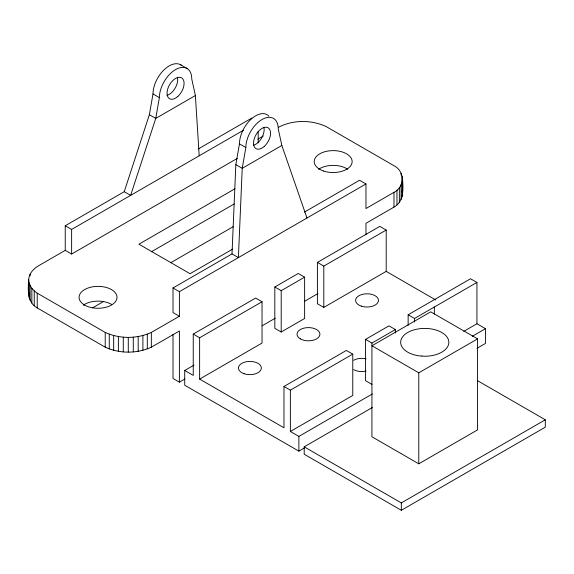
<?xml version="1.0" encoding="UTF-8"?>
<svg xmlns="http://www.w3.org/2000/svg" width="574" height="574" viewBox="0 0 574 574"><rect width="100%" height="100%" fill="white"/><g stroke="black" fill="none" stroke-linecap="round" stroke-linejoin="round"><path stroke-width="0.86" d="M278.354 127.335C292.884 119.708 311.115 119.722 325.982 126.459L393.986 165.721C404.871 171.124 404.871 186.937 393.986 192.34L365.968 208.541L365.968 183.953L179.397 291.664L179.397 316.26L173.011 312.572L173.011 287.976L232.004 253.916L235.835 164.645L239.458 143.859A22.888 13.216 -60 0 1 250.781 119.5A22.888 13.216 -60 0 1 268.905 116.142M184.821 379.041L179.397 382.169L179.397 331.011L151.335 347.191C136.956 353.771 119.607 353.771 105.229 347.191L37.224 307.929C27.021 302.369 27.983 289.719 28.7 279.861C28.793 274.214 32.761 269.579 37.224 266.551L65.242 250.35L65.242 225.754L124.235 191.694L149.369 114.721L152.993 93.935A22.888 13.216 -60 0 1 163.64 70.229A22.888 13.216 -60 0 1 181.578 65.422M28.7 294.62L28.965 292.453M365.968 234.766L365.968 223.3L393.986 207.099C404.189 201.539 403.235 188.889 402.51 179.031M199.207 155.791L195.375 95.535L191.752 78.939A22.888 13.216 -60 0 0 175.565 69.59A22.888 13.216 -60 0 0 159.378 97.63L155.755 118.409L130.628 195.382L124.235 191.694M306.975 218.012L281.841 145.459L278.225 128.863A22.888 13.216 -60 0 0 262.038 119.514A22.888 13.216 -60 0 0 245.851 147.554L242.228 168.333L238.397 257.604L232.004 253.916M195.375 95.535L155.755 118.409L149.369 114.721M198.252 148.967L251.814 118.043M65.242 225.754L71.628 229.442L243.455 130.248M257.877 139.138L263.186 136.074M65.242 250.35L71.628 254.038L237.299 158.388M281.841 145.459L242.228 168.333L235.835 164.645M234.967 188.76L138.93 244.201L190.044 273.712L232.642 249.123M151.321 251.807L234.192 203.957M92.536 307.879L103.37 301.623M170.722 262.741L233.431 226.536M304.464 212.079L359.582 180.258L365.968 183.953M28.7 279.861C28.793 285.508 32.761 290.143 37.224 293.171L105.229 332.432C119.607 339.019 136.956 339.019 151.335 332.432L179.397 316.26M304.299 448.021L298.882 451.15L184.72 385.24L184.72 370.488L193.244 375.403L193.244 334.09L255.645 298.057L262.038 301.752L262.038 343.065L199.63 379.091L199.63 337.777L262.038 301.752M274.817 286.993L298.243 273.468L304.629 277.156L304.629 318.47L281.203 332.002L274.817 328.306L274.817 286.993L281.203 290.681L304.629 277.156M317.408 262.397L379.816 226.371L386.202 230.059L386.202 271.38L323.801 307.406L317.408 303.718L317.408 262.397L323.801 266.092L386.202 230.059M184.72 370.488L194.012 365.121M262.139 325.788L275.298 318.19M304.715 301.207L317.881 293.608M199.63 379.091L283.972 427.788L283.972 386.467L346.373 350.441L352.766 354.129L352.766 395.45L290.365 431.476L290.365 390.162L352.766 354.129M371.93 384.379L365.545 380.691L365.545 339.377L388.971 325.853L395.364 329.541L395.364 333.056M408.143 325.329L408.143 314.782L470.544 278.756L476.937 282.444L476.937 323.758L463.77 331.363M365.545 339.377L371.93 343.065L395.364 329.541M408.143 314.782L414.528 318.47L476.937 282.444M290.365 431.476L298.882 436.398L372.426 393.936M472.294 336.278L485.453 328.68L485.453 343.431L476.937 348.353M477.575 338.882L430.715 311.833L371.93 345.77L418.79 372.82L477.575 338.882L477.575 429.876L418.79 463.814L371.93 436.764L371.93 343.065M477.468 380.634L545.3 419.795L545.3 427.171L401.326 510.293L304.206 454.228L304.206 446.845L372.325 407.518M304.206 446.845L401.326 502.917L545.3 419.795M180.623 64.769L187.009 68.457M152.993 93.935L159.378 97.63M239.458 143.859L245.851 147.554M386.202 271.38L435.723 299.965M476.937 323.758L485.453 328.68M173.011 287.976L179.397 291.664M193.244 334.09L199.63 337.777M283.972 386.467L290.365 390.162M179.397 382.169L173.011 378.481L173.011 334.384M402.159 190.898L402.51 193.79M434.339 307.033L434.339 314.071M418.79 372.82L418.79 463.814M414.528 318.47L414.528 321.985M402.159 176.139L402.159 196.674M401.326 502.917L401.326 510.293M401.097 173.312L401.097 175.048M401.097 184.749L401.097 199.508M399.361 187.468L399.361 202.22M396.971 190.016L396.971 204.767M393.986 192.34L393.986 207.099M323.801 266.092L323.801 307.406M298.882 436.398L298.882 451.15M281.203 290.681L281.203 332.002M258.2 131.389L258.2 142.811M151.335 332.432L151.335 347.191M147.303 334.154L147.303 348.913M142.897 335.532L142.897 350.291M138.191 336.536L138.191 351.295M133.29 337.153L133.29 351.905M128.282 337.354L128.282 352.113M123.281 337.153L123.281 351.905M118.38 336.536L118.38 351.295M113.674 335.532L113.674 350.291M109.261 334.154L109.261 348.913M105.229 332.432L105.229 347.191M71.628 229.442L71.628 254.038M37.224 293.171L37.224 307.929M34.239 290.846L34.239 305.598M31.85 288.299L31.85 303.05M30.113 274.142L30.113 275.879M30.113 285.579L30.113 300.338M29.052 282.752L29.052 297.504M366.09 371.055A11.444 6.608 0 0 1 353.62 369.627M353.62 360.278A11.444 6.608 0 0 1 366.09 358.85M83.295 305.181A18.978 10.956 0 0 1 111.456 304.328M318.635 169.287A18.978 10.956 0 0 1 347.708 169.287M177.402 77.296A12.047 6.953 -60 0 1 166.969 95.37M263.875 127.22A12.047 6.953 -60 0 1 253.443 145.294M421.904 356.024L419.809 355.945A24.094 13.912 0 0 1 405.897 333.666A24.094 13.912 0 0 1 446.622 336.486A24.094 13.912 0 0 1 423.978 356.232L421.904 356.024M244.172 373.753A11.444 6.608 0 0 0 261.342 368.027A11.444 6.608 0 0 0 244.172 362.302A11.444 6.608 0 0 0 244.172 373.753M300.374 338.882A11.444 6.608 0 0 0 319.524 335.919A11.444 6.608 0 0 0 305.504 327.826A11.444 6.608 0 0 0 300.374 338.882M361.311 306.121A11.444 6.608 0 0 0 378.481 300.396A11.444 6.608 0 0 0 361.311 294.677A11.444 6.608 0 0 0 361.311 306.121M84.622 305.067A18.978 10.956 0 0 0 116.371 300.159A18.978 10.956 0 0 0 93.132 286.742A18.978 10.956 0 0 0 84.622 305.067M323.686 171.059A18.978 10.956 0 0 0 352.149 161.574A18.978 10.956 0 0 0 323.686 152.081A18.978 10.956 0 0 0 323.686 171.059M177.768 96.511A12.047 6.953 -60 0 0 181.592 77.849A12.047 6.953 -60 0 0 167.335 90.484A12.047 6.953 -60 0 0 177.768 96.511M264.241 146.435A12.047 6.953 -60 0 0 268.058 127.772A12.047 6.953 -60 0 0 253.808 140.408A12.047 6.953 -60 0 0 264.241 146.435"/></g></svg>
